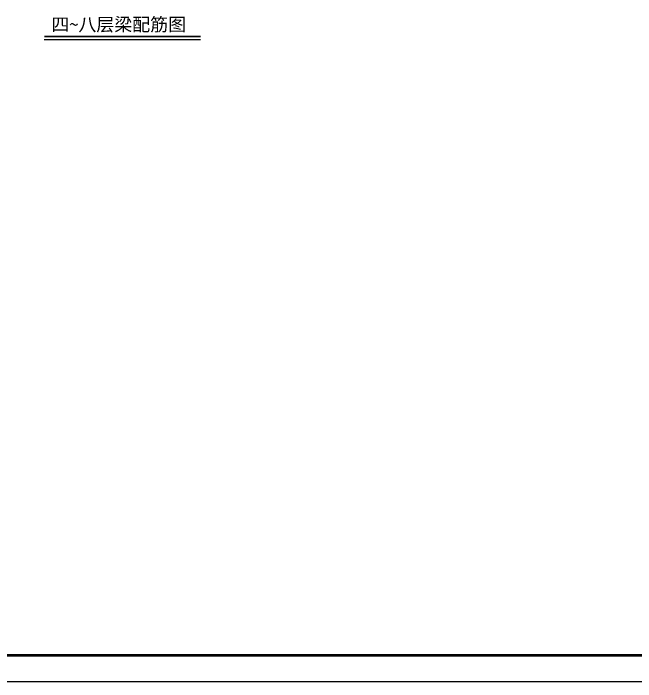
# Model space of a CAD drawing. Extents: x -1058961 to 23600, y -449123 to 2751847.
# Drawn here: x -194763 to -171111, y -219444 to -194063 of the extents above; entities that cross this region are included whole.
import ezdxf

# ---------------------------------------------------------------- set-up
doc = ezdxf.new("R2010")
doc.units = 0
doc.header["$LTSCALE"] = 1000
doc.layers.get('0').update_dxf_attribs({"linetype": 'CONTINUOUS'})
for name, color, linetype in [('-TK', 7, 'CONTINUOUS'), ('S-引出线', 40, 'CONTINUOUS'), ('S-文字', 7, 'CONTINUOUS')]:
    doc.layers.add(name, color=color, linetype=linetype)
doc.styles.add('-宋体', font='', dxfattribs={"width": 0.7, "height": 300, "bigfont": '宋体.TTF'})
doc.styles.get('-宋体').set_extended_font_data('SimSun')

# ---------------------------------------------------------------- blocks, each defined once
blk = doc.blocks.new('A1')
blk.add_lwpolyline([(0, 59400), (0, 0), (84100, 0), (84100, 59400)], close=True)
at = {"const_width": 100}
blk.add_lwpolyline([(2500, 58400), (2500, 1000), (83100, 1000), (83100, 58400)], close=True, dxfattribs=at)

msp = doc.modelspace()

# ---------------------------------------------------------------- linework, layer by layer
at = {"layer": 'S-引出线', "color": 3, "const_width": 56}
msp.add_lwpolyline([(-193586.14, -194941.38), (-187647.62, -194941.38)], dxfattribs=at)
at = {"layer": 'S-引出线', "color": 3}
msp.add_lwpolyline([(-193586.14, -195053.38), (-187647.62, -195053.38)], dxfattribs=at)

# ---------------------------------------------------------------- block references
at = {"layer": '-TK'}
msp.add_blockref('A1', (-231559.17, -219443.8), dxfattribs=at)

# ---------------------------------------------------------------- texts
at = {"layer": 'S-文字', "style": '-宋体'}
msp.add_text('四~八层梁配筋图', height=500, dxfattribs=at).set_placement((-193313.66, -194734.87))

doc.saveas('drawing.dxf')
